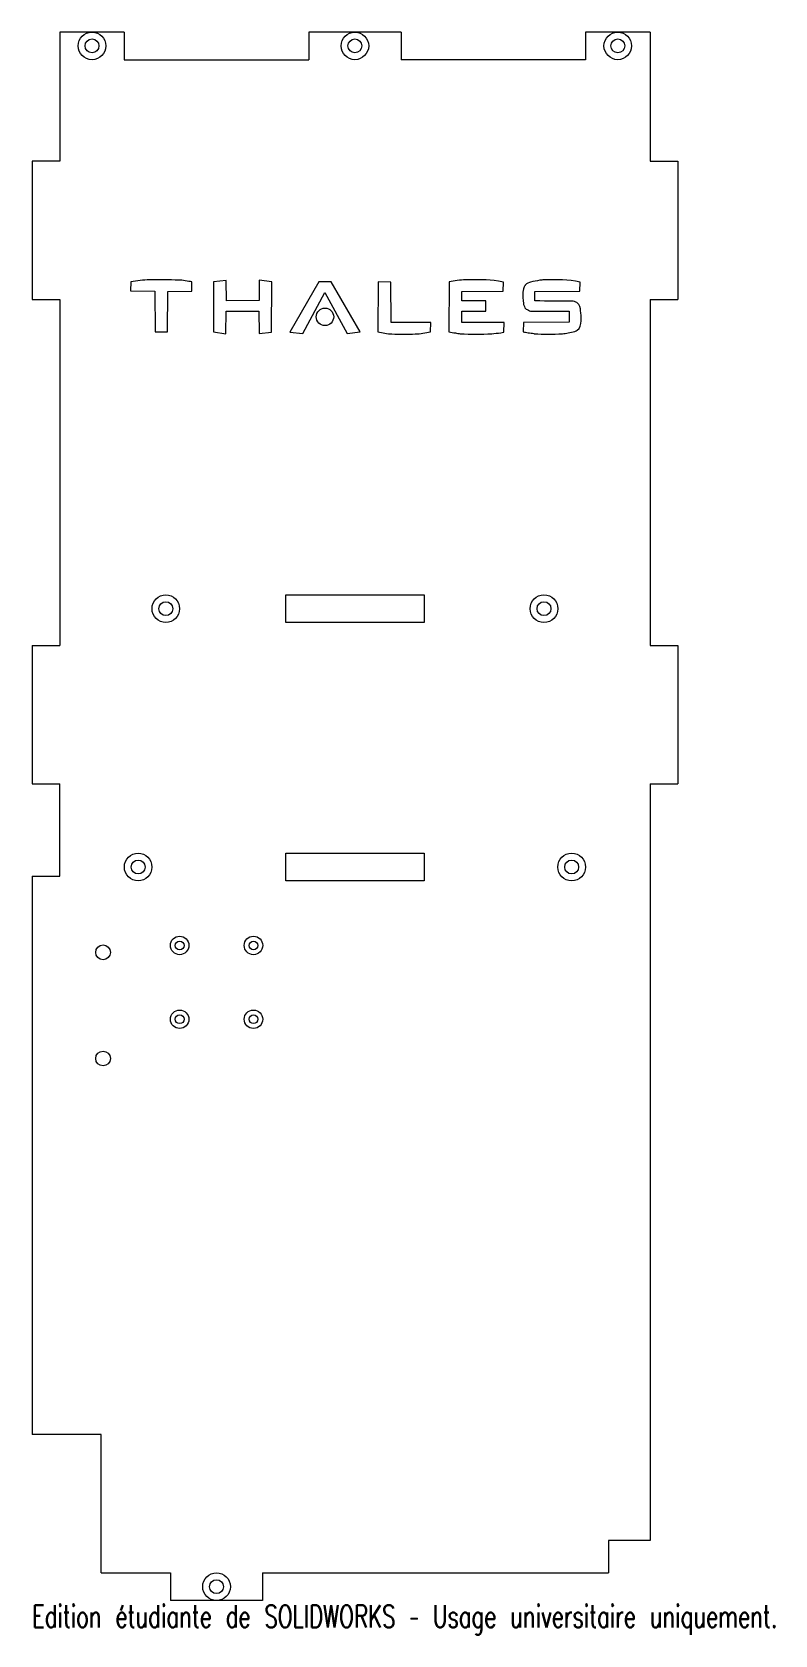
# Model space of a CAD drawing. Header units: millimetres. Extents: x -66 to 95, y -221 to 127.
import ezdxf

# ---------------------------------------------------------------- set-up
doc = ezdxf.new("R2010")
doc.units = ezdxf.units.MM
doc.styles.add('SLDTEXTSTYLE0', font='TXT', dxfattribs={"width": 0.7, "bigfont": 'bigfont'})

msp = doc.modelspace()

# ---------------------------------------------------------------- linework, layer by layer
at = {"color": 7, "linetype": 'Continuous', "lineweight": 15}
for p, q in [((-46.37, 126.71), (-60.37, 126.71)), ((-60.37, 126.71), (-60.37, 98.71)), ((-46.37, 126.71), (-46.37, 120.71)), ((13.63, 126.71), (-6.37, 126.71)), ((-6.37, 126.71), (-6.37, 120.71)), ((13.63, 126.71), (13.63, 120.71)), ((67.63, 126.71), (53.63, 126.71)), ((53.63, 126.71), (53.63, 120.71)), ((67.63, 126.71), (67.63, 98.71)), ((-46.37, 120.71), (-6.37, 120.71)), ((53.63, 120.71), (13.63, 120.71)), ((-60.37, 98.71), (-66.37, 98.71)), ((-66.37, 98.71), (-66.37, 68.71)), ((67.63, 98.71), (73.63, 98.71)), ((73.63, 98.71), (73.63, 68.71)), ((-44.96, 72.56), (-45.01, 70.6)), ((-45.01, 70.6), (-39.76, 70.54)), ((-39.76, 70.54), (-39.7, 61.76)), ((-37.02, 61.71), (-36.96, 70.49)), ((-36.96, 70.49), (-31.7, 70.54)), ((-31.7, 70.54), (-31.7, 72.56)), ((-27, 72.56), (-27.06, 61.71)), ((-24.26, 72.84), (-27, 72.56)), ((-24.21, 68.47), (-24.26, 72.84)), ((-17.11, 72.89), (-17.16, 68.53)), ((-14.37, 72.56), (-17.11, 72.89)), ((-14.42, 61.65), (-14.37, 72.56)), ((-4.19, 72.56), (-10.49, 61.65)), ((-7.64, 61.37), (-2.86, 70.22)), ((-1.52, 72.56), (-4.19, 72.56)), ((-2.86, 70.22), (1.92, 61.37)), ((4.76, 61.71), (-1.52, 72.56)), ((8.68, 72.56), (8.62, 61.71)), ((11.42, 72.5), (8.68, 72.56)), ((11.47, 63.78), (11.42, 72.5)), ((24.06, 72.56), (24, 61.71)), ((26.8, 70.49), (35.8, 70.54)), ((26.8, 68.47), (26.8, 70.49)), ((35.8, 70.54), (35.86, 72.5)), ((42.63, 70.49), (52.41, 70.54)), ((42.68, 68.42), (42.63, 70.49)), ((52.41, 70.54), (52.47, 72.5)), ((-66.37, 68.71), (-60.37, 68.71)), ((-60.37, 68.71), (-60.37, -6.29)), ((-24.32, 61.31), (-24.26, 66.18)), ((-24.26, 66.18), (-17.22, 66.24)), ((-17.16, 68.53), (-24.21, 68.47)), ((-17.22, 66.24), (-17.16, 61.37)), ((32.05, 68.42), (26.8, 68.47)), ((26.8, 66.18), (32, 66.24)), ((26.85, 63.78), (26.8, 66.18)), ((32, 66.24), (32.05, 68.42)), ((50.06, 66.18), (50.12, 63.83)), ((67.63, 68.71), (67.63, -6.29)), ((67.63, 68.71), (73.63, 68.71)), ((20.09, 63.72), (11.47, 63.78)), ((20.03, 61.71), (20.09, 63.72)), ((35.97, 63.72), (26.85, 63.78)), ((35.91, 61.65), (35.97, 63.72)), ((40.16, 63.78), (40.11, 61.71)), ((50.12, 63.83), (40.16, 63.78)), ((-39.7, 61.76), (-37.02, 61.71)), ((-27.06, 61.71), (-24.32, 61.31)), ((-17.16, 61.37), (-14.42, 61.65)), ((-10.49, 61.65), (-7.64, 61.37)), ((1.92, 61.37), (4.76, 61.71)), ((-11.37, -1.29), (-11.37, 4.71)), ((-11.37, 4.71), (18.63, 4.71)), ((18.63, 4.71), (18.63, -1.29)), ((18.63, -1.29), (-11.37, -1.29)), ((-66.37, -6.29), (-60.37, -6.29)), ((-66.37, -6.29), (-66.37, -36.29)), ((67.63, -6.29), (73.63, -6.29)), ((73.63, -6.29), (73.63, -36.29)), ((-66.37, -36.29), (-60.37, -36.29)), ((-60.37, -56.29), (-60.37, -36.29)), ((67.63, -36.29), (67.63, -200.29)), ((67.63, -36.29), (73.63, -36.29)), ((-11.37, -57.29), (-11.37, -51.29)), ((-11.37, -51.29), (18.63, -51.29)), ((18.63, -51.29), (18.63, -57.29)), ((-66.37, -56.29), (-60.37, -56.29)), ((-66.37, -56.29), (-66.37, -177.29)), ((18.63, -57.29), (-11.37, -57.29)), ((-51.37, -177.29), (-66.37, -177.29)), ((-51.37, -207.29), (-51.37, -177.29)), ((67.63, -200.29), (58.63, -200.29)), ((58.63, -200.29), (58.63, -207.29)), ((-51.37, -207.29), (-36.37, -207.29)), ((-36.37, -207.29), (-36.37, -213.29)), ((-16.37, -207.29), (-16.37, -213.29)), ((-16.37, -207.29), (58.63, -207.29)), ((-16.37, -213.29), (-36.37, -213.29))]:
    msp.add_line(p, q, dxfattribs=at)
for centre, radius in [((-53.37, 123.71), 2.99), ((-53.37, 123.71), 1.5), ((3.63, 123.71), 2.99), ((3.63, 123.71), 1.5), ((60.63, 123.71), 2.99), ((60.63, 123.71), 1.5), ((-2.86, 64.97), 1.89), ((-37.37, 1.71), 2.99), ((44.63, 1.71), 2.99), ((-37.37, 1.71), 1.5), ((44.63, 1.71), 1.5), ((-43.37, -54.29), 2.99), ((50.63, -54.29), 2.99), ((-43.37, -54.29), 1.5), ((50.63, -54.29), 1.5), ((-34.37, -71.29), 2), ((-18.36, -71.29), 2), ((-50.97, -72.79), 1.6), ((-34.37, -71.29), 0.95), ((-18.36, -71.29), 0.95), ((-34.37, -87.29), 2), ((-34.37, -87.29), 0.95), ((-18.36, -87.29), 2), ((-18.36, -87.29), 0.95), ((-50.97, -95.79), 1.6), ((-26.37, -210.29), 3), ((-26.37, -210.29), 1.5)]:
    msp.add_circle(centre, radius, dxfattribs=at)
for points, knots in [([(-31.7, 72.56), (-32.59, 72.67), (-33.7, 72.93), (-34.56, 72.95), (-36.66, 72.98), (-38.77, 73.02), (-40.87, 73), (-42.24, 72.99), (-43.6, 72.71), (-44.96, 72.56)], [0, 0, 0, 0, 1, 1, 1, 2, 2, 2, 3, 3, 3, 3]), ([(35.86, 72.5), (32.8, 73.11), (31.55, 73.04), (27.64, 73), (26.53, 72.99), (25.12, 72.69), (24.06, 72.56)], [0, 0, 0, 0, 1, 1, 1, 2, 2, 2, 2]), ([(52.47, 72.5), (49.68, 73.06), (47.77, 73.03), (44.58, 73), (44.3, 73), (44.02, 72.93), (43.74, 72.89), (43.07, 72.79), (42.39, 72.66), (41.73, 72.5), (41.41, 72.42), (40.86, 72.19), (40.61, 71.94), (40.57, 71.9), (40.59, 71.82), (40.56, 71.77), (40.5, 71.67), (40.37, 71.6), (40.33, 71.49), (39.87, 70.25), (40.05, 69.91), (40.16, 67.86), (40.18, 67.62), (40.3, 67.41), (40.39, 67.19), (40.45, 67.02), (40.55, 66.87), (40.67, 66.74), (40.79, 66.61), (41.14, 66.48), (41.28, 66.4), (41.39, 66.35), (41.58, 66.24), (41.67, 66.24), (44.47, 66.2), (47.27, 66.2), (50.06, 66.18)], [0, 0, 0, 0, 1, 1, 1, 2, 2, 2, 3, 3, 3, 4, 4, 4, 5, 5, 5, 6, 6, 6, 7, 7, 7, 8, 8, 8, 9, 9, 9, 10, 10, 10, 11, 11, 11, 12, 12, 12, 12]), ([(40.11, 61.71), (40.46, 61.65), (40.82, 61.61), (41.17, 61.54), (41.6, 61.45), (42.03, 61.43), (42.46, 61.37), (42.48, 61.37), (42.49, 61.32), (42.51, 61.31), (44.54, 61.22), (46.58, 61.17), (48.61, 61.31), (49.04, 61.34), (49.47, 61.41), (49.9, 61.48), (50.39, 61.56), (50.87, 61.71), (51.35, 61.82), (51.54, 61.86), (51.7, 61.98), (51.85, 62.1), (53.04, 62.97), (52.64, 65.17), (52.58, 66.29), (52.55, 66.86), (52.41, 67.6), (51.91, 67.97), (51.8, 68.05), (51.64, 68.07), (51.52, 68.14), (51.36, 68.21), (51.09, 68.36), (50.96, 68.36), (48.2, 68.4), (45.44, 68.4), (42.68, 68.42)], [0, 0, 0, 0, 1, 1, 1, 2, 2, 2, 3, 3, 3, 4, 4, 4, 5, 5, 5, 6, 6, 6, 7, 7, 7, 8, 8, 8, 9, 9, 9, 10, 10, 10, 11, 11, 11, 12, 12, 12, 12]), ([(8.62, 61.71), (9.62, 61.56), (10.64, 61.27), (11.64, 61.26), (13.34, 61.24), (15.03, 61.22), (16.73, 61.26), (17.86, 61.29), (18.93, 61.52), (20.03, 61.71)], [0, 0, 0, 0, 1, 1, 1, 2, 2, 2, 3, 3, 3, 3]), ([(24, 61.71), (24.49, 61.63), (24.97, 61.57), (25.46, 61.48), (25.72, 61.43), (26.22, 61.33), (26.46, 61.31), (28.73, 61.19), (31.01, 61.18), (33.29, 61.31), (33.94, 61.35), (34.59, 61.45), (35.24, 61.54), (35.47, 61.57), (35.69, 61.63), (35.91, 61.65)], [0, 0, 0, 0, 1, 1, 1, 2, 2, 2, 3, 3, 3, 4, 4, 4, 5, 5, 5, 5])]:
    msp.add_open_spline(points, degree=3, knots=knots, dxfattribs=at)

# ---------------------------------------------------------------- texts
at = {"color": 7, "linetype": 'Continuous', "insert": (-66.37, -214.31), "char_height": 4.8336, "attachment_point": 1, "style": 'SLDTEXTSTYLE0'}
msp.add_mtext('Edition étudiante de SOLIDWORKS – Usage universitaire uniquement.', dxfattribs=at)

doc.saveas('drawing.dxf')
